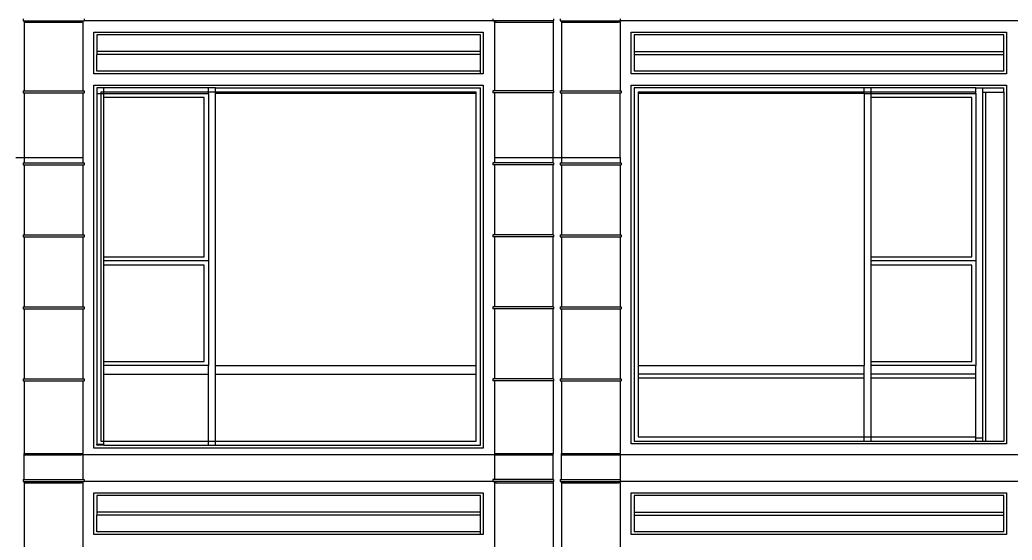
# Model space of a CAD drawing. Extents: x -311 to 61613, y 0 to 58400.
# Drawn here: x 13849 to 20960, y 26090 to 29817 of the extents above; entities that cross this region are included whole.
import ezdxf

# ---------------------------------------------------------------- set-up
doc = ezdxf.new("R2010")
doc.units = 0
doc.header["$LTSCALE"] = 1000
doc.header["$MEASUREMENT"] = 0
doc.layers.add('AD-AREA-OUTL', color=31, linetype='Continuous')

msp = doc.modelspace()

# ---------------------------------------------------------------- linework, layer by layer
at = {"layer": 'AD-AREA-OUTL', "color": 252}
for p, q in [((13872.2, 29824.3), (13872.2, 29809.2)), ((13872.2, 29809.2), (13879.6, 29809.2)), ((13879.6, 29809.2), (14289.9, 29809.2)), ((13879.6, 29809.2), (13879.6, 29800.1)), ((13879.6, 29800.1), (14289.9, 29800.1)), ((13879.6, 29800.1), (13879.6, 29308.4)), ((14289.9, 29800.1), (14289.9, 29809.2)), ((14289.9, 29809.2), (14299.8, 29809.2)), ((14299.8, 29800.1), (14289.9, 29800.1)), ((14299.8, 29809.2), (14309.7, 29809.2)), ((14299.8, 29800.1), (14299.8, 29809.2)), ((14299.8, 29800.1), (14299.8, 29308.4)), ((14309.7, 29824.3), (14309.7, 29810.1)), ((17237.4, 29810.1), (14309.7, 29810.1)), ((14309.7, 29810.1), (14309.7, 29809.2)), ((17237.4, 29824.3), (17237.4, 29810.1)), ((17237.4, 29810.1), (17237.4, 29809.2)), ((17249.7, 29809.2), (17237.4, 29809.2)), ((17259.6, 29809.2), (17249.7, 29809.2)), ((17249.7, 29800.1), (17249.7, 29809.2)), ((17249.7, 29800.1), (17259.6, 29800.1)), ((17249.7, 29800.1), (17249.7, 29308.4)), ((17669.9, 29809.2), (17259.6, 29809.2)), ((17259.6, 29809.2), (17259.6, 29800.1)), ((17259.6, 29800.1), (17669.9, 29800.1)), ((17672.7, 29809.2), (17669.9, 29809.2)), ((17669.9, 29809.2), (17669.9, 29800.1)), ((17669.9, 29800.1), (17669.9, 29308.4)), ((17672.7, 29824.3), (17672.7, 29809.2)), ((17719.6, 29824.3), (17719.6, 29809.2)), ((17719.6, 29809.2), (17729.9, 29809.2)), ((17729.9, 29809.2), (18139.8, 29809.2)), ((17729.9, 29809.2), (17729.9, 29800.1)), ((17729.9, 29800.1), (18139.8, 29800.1)), ((17729.9, 29800.1), (17729.9, 29308.4)), ((18139.8, 29809.2), (18139.8, 29800.1)), ((18139.8, 29809.2), (18149.7, 29809.2)), ((18149.7, 29800.1), (18139.8, 29800.1)), ((18149.7, 29824.3), (18149.7, 29810.1)), ((18149.7, 29810.1), (18157.4, 29810.1)), ((18149.7, 29809.2), (18157.4, 29809.2)), ((18149.7, 29800.1), (18149.7, 29809.2)), ((18149.7, 29800.1), (18149.7, 29308.4)), ((20999.8, 29810.1), (18157.4, 29810.1)), ((18157.4, 29810.1), (18157.4, 29809.2)), ((14379.9, 29430.1), (14379.9, 29730.1)), ((14379.9, 29730.1), (17169.7, 29730.1)), ((17169.7, 29730.1), (17169.7, 29430.1)), ((18229.8, 29430.1), (18229.8, 29730.1)), ((18229.8, 29730.1), (20919.7, 29730.1)), ((20919.7, 29730.1), (20919.7, 29430.1)), ((14399.6, 29710.1), (14399.6, 29590.1)), ((17149.9, 29710.1), (14399.6, 29710.1)), ((17149.9, 29590.1), (17149.9, 29710.1)), ((18249.9, 29710.1), (18249.9, 29590.1)), ((20899.9, 29710.1), (18249.9, 29710.1)), ((20899.9, 29590.1), (20899.9, 29710.1)), ((14399.6, 29590.1), (14399.6, 29570.1)), ((17149.9, 29590.1), (14399.6, 29590.1)), ((17149.9, 29570.1), (17149.9, 29590.1)), ((18249.9, 29590.1), (18249.9, 29570.1)), ((18249.9, 29590.1), (20899.9, 29590.1)), ((20899.9, 29570.1), (20899.9, 29590.1)), ((14399.6, 29450.1), (14399.6, 29570.1)), ((17149.9, 29570.1), (14399.6, 29570.1)), ((17149.9, 29450.1), (17149.9, 29570.1)), ((18249.9, 29570.1), (18249.9, 29450.1)), ((18249.9, 29570.1), (20899.9, 29570.1)), ((20899.9, 29450.1), (20899.9, 29570.1)), ((17149.9, 29450.1), (14399.6, 29450.1)), ((17149.9, 29430.1), (17149.9, 29450.1)), ((20899.9, 29450.1), (18249.9, 29450.1)), ((17149.9, 29430.1), (14379.9, 29430.1)), ((17169.7, 29430.1), (17149.9, 29430.1)), ((20919.7, 29430.1), (18229.8, 29430.1)), ((13872.2, 29308.4), (13879.6, 29308.4)), ((13872.2, 29308.4), (13872.2, 29293.4)), ((13879.6, 29308.4), (14299.8, 29308.4)), ((14299.8, 29308.4), (14309.7, 29308.4)), ((14309.7, 29308.4), (14309.7, 29293.4)), ((14379.9, 29350.1), (17169.7, 29350.1)), ((14379.9, 26750.1), (14379.9, 29350.1)), ((14399.6, 29330.1), (14399.6, 29290.1)), ((14449.7, 29330.1), (14399.6, 29330.1)), ((14429.6, 29300.1), (14429.6, 29290.1)), ((14449.7, 29300.1), (14429.6, 29300.1)), ((14449.7, 29300.1), (14449.7, 29330.1)), ((15199.7, 29330.1), (14449.7, 29330.1)), ((14449.7, 29290.1), (14449.7, 29300.1)), ((15199.7, 29300.1), (14449.7, 29300.1)), ((15249.8, 29330.1), (15199.7, 29330.1)), ((15199.7, 29300.1), (15199.7, 29330.1)), ((15249.8, 29300.1), (15199.7, 29300.1)), ((15199.7, 29290.1), (15199.7, 29300.1)), ((15249.8, 29330.1), (17149.9, 29330.1)), ((15249.8, 29300.1), (15249.8, 29330.1)), ((17119.9, 29300.1), (15249.8, 29300.1)), ((15249.8, 29290.1), (15249.8, 29300.1)), ((17119.9, 29290.1), (17119.9, 29300.1)), ((17149.9, 26770.1), (17149.9, 29330.1)), ((17169.7, 29350.1), (17169.7, 26750.1)), ((17249.7, 29308.4), (17237.4, 29308.4)), ((17237.4, 29308.4), (17237.4, 29293.4)), ((17669.9, 29308.4), (17249.7, 29308.4)), ((17672.7, 29308.4), (17669.9, 29308.4)), ((17672.7, 29308.4), (17672.7, 29293.4)), ((17719.6, 29308.4), (17729.9, 29308.4)), ((17719.6, 29308.4), (17719.6, 29293.4)), ((17729.9, 29308.4), (18149.7, 29308.4)), ((18149.7, 29308.4), (18157.4, 29308.4)), ((18157.4, 29308.4), (18157.4, 29293.4)), ((18229.8, 29350.1), (20919.7, 29350.1)), ((18229.8, 26780.1), (18229.8, 29350.1)), ((18249.9, 29330.1), (18249.9, 26800.1)), ((19899.8, 29330.1), (18249.9, 29330.1)), ((18279.9, 29300.1), (18279.9, 29290.1)), ((19899.8, 29300.1), (18279.9, 29300.1)), ((19949.9, 29330.1), (19899.8, 29330.1)), ((19899.8, 29300.1), (19899.8, 29330.1)), ((19949.9, 29300.1), (19899.8, 29300.1)), ((19899.8, 29290.1), (19899.8, 29300.1)), ((19949.9, 29300.1), (19949.9, 29330.1)), ((20699.9, 29330.1), (19949.9, 29330.1)), ((19949.9, 29290.1), (19949.9, 29300.1)), ((20699.9, 29300.1), (19949.9, 29300.1)), ((20699.9, 29330.1), (20749.7, 29330.1)), ((20699.9, 29300.1), (20699.9, 29330.1)), ((20699.9, 29290.1), (20699.9, 29300.1)), ((20749.7, 29330.1), (20899.9, 29330.1)), ((20749.7, 29300.1), (20749.7, 29330.1)), ((20749.7, 26820.1), (20749.7, 29300.1)), ((20749.7, 29300.1), (20769.8, 29300.1)), ((20769.8, 29300.1), (20769.8, 26800.1)), ((20769.8, 29300.1), (20899.9, 29300.1)), ((20899.9, 29300.1), (20899.9, 29330.1)), ((20899.9, 29300.1), (20899.9, 26800.1)), ((20919.7, 29350.1), (20919.7, 26780.1)), ((13872.2, 29293.4), (13879.6, 29293.4)), ((13879.6, 29293.4), (14299.8, 29293.4)), ((13879.6, 29293.4), (13879.6, 28830.1)), ((14299.8, 29293.4), (14309.7, 29293.4)), ((14299.8, 29293.4), (14299.8, 28830.1)), ((14399.6, 29290.1), (14399.6, 26776.4)), ((14399.6, 29290.1), (14429.6, 29290.1)), ((14429.6, 29290.1), (14449.7, 29290.1)), ((14429.6, 29290.1), (14429.6, 26800.1)), ((14449.7, 29260.1), (14449.7, 29290.1)), ((14449.7, 29290.1), (15199.7, 29290.1)), ((14449.7, 28120.1), (14449.7, 29260.1)), ((15169.8, 29260.1), (14449.7, 29260.1)), ((15169.8, 28120.1), (15169.8, 29260.1)), ((15199.7, 29290.1), (15199.7, 28090.1)), ((15249.8, 27340.1), (15249.8, 29290.1)), ((17119.9, 29290.1), (15249.8, 29290.1)), ((17119.9, 27340.1), (17119.9, 29290.1)), ((17249.7, 29293.4), (17237.4, 29293.4)), ((17669.9, 29293.4), (17249.7, 29293.4)), ((17249.7, 29293.4), (17249.7, 28830.1)), ((17672.7, 29293.4), (17669.9, 29293.4)), ((17669.9, 28830.1), (17669.9, 29293.4)), ((17719.6, 29293.4), (17729.9, 29293.4)), ((17729.9, 29293.4), (18149.7, 29293.4)), ((17729.9, 29293.4), (17729.9, 28830.1)), ((18149.7, 29293.4), (18157.4, 29293.4)), ((18149.7, 28830.1), (18149.7, 29293.4)), ((18279.9, 29290.1), (18279.9, 27340.1)), ((19899.8, 29290.1), (18279.9, 29290.1)), ((19899.8, 29290.1), (19899.8, 27340.1)), ((19899.8, 29290.1), (19949.9, 29290.1)), ((19949.9, 29260.1), (19949.9, 29290.1)), ((19949.9, 29290.1), (20699.9, 29290.1)), ((19949.9, 28120.1), (19949.9, 29260.1)), ((20669.9, 29260.1), (19949.9, 29260.1)), ((20669.9, 28120.1), (20669.9, 29260.1)), ((20699.9, 29290.1), (20699.9, 28090.1)), ((13819.7, 28830.1), (13879.6, 28830.1)), ((13879.6, 28830.1), (13879.6, 28792.6)), ((13879.6, 28830.1), (14299.8, 28830.1)), ((14299.8, 28830.1), (14299.8, 28792.6)), ((17249.7, 28830.1), (17249.7, 28792.6)), ((17249.7, 28830.1), (17669.9, 28830.1)), ((17669.9, 28792.6), (17669.9, 28830.1)), ((17669.9, 28830.1), (17729.9, 28830.1)), ((17729.9, 28830.1), (17729.9, 28792.6)), ((17729.9, 28830.1), (18149.7, 28830.1)), ((18149.7, 28830.1), (18149.7, 28792.6)), ((13872.2, 28792.6), (13879.6, 28792.6)), ((13872.2, 28792.6), (13872.2, 28777.6)), ((13872.2, 28777.6), (13879.6, 28777.6)), ((13879.6, 28792.6), (14299.8, 28792.6)), ((13879.6, 28777.6), (14299.8, 28777.6)), ((13879.6, 28777.6), (13879.6, 28276.8)), ((14299.8, 28792.6), (14309.7, 28792.6)), ((14299.8, 28777.6), (14309.7, 28777.6)), ((14299.8, 28777.6), (14299.8, 28276.8)), ((14309.7, 28792.6), (14309.7, 28777.6)), ((17249.7, 28792.6), (17237.4, 28792.6)), ((17237.4, 28792.6), (17237.4, 28777.6)), ((17249.7, 28777.6), (17237.4, 28777.6)), ((17669.9, 28792.6), (17249.7, 28792.6)), ((17669.9, 28777.6), (17249.7, 28777.6)), ((17249.7, 28777.6), (17249.7, 28276.8)), ((17672.7, 28792.6), (17669.9, 28792.6)), ((17672.7, 28777.6), (17669.9, 28777.6)), ((17669.9, 28276.8), (17669.9, 28777.6)), ((17672.7, 28792.6), (17672.7, 28777.6)), ((17719.6, 28792.6), (17729.9, 28792.6)), ((17719.6, 28792.6), (17719.6, 28777.6)), ((17719.6, 28777.6), (17729.9, 28777.6)), ((17729.9, 28792.6), (18149.7, 28792.6)), ((17729.9, 28777.6), (18149.7, 28777.6)), ((17729.9, 28777.6), (17729.9, 28276.8)), ((18149.7, 28792.6), (18157.4, 28792.6)), ((18149.7, 28777.6), (18157.4, 28777.6)), ((18149.7, 28777.6), (18149.7, 28276.8)), ((18157.4, 28792.6), (18157.4, 28777.6)), ((13872.2, 28276.8), (13879.6, 28276.8)), ((13872.2, 28276.8), (13872.2, 28261.7)), ((13872.2, 28261.7), (13879.6, 28261.7)), ((13879.6, 28276.8), (14299.8, 28276.8)), ((13879.6, 28261.7), (14299.8, 28261.7)), ((13879.6, 28261.7), (13879.6, 27760.9)), ((14299.8, 28276.8), (14309.7, 28276.8)), ((14299.8, 28261.7), (14309.7, 28261.7)), ((14299.8, 28261.7), (14299.8, 27760.9)), ((14309.7, 28276.8), (14309.7, 28261.7)), ((17249.7, 28276.8), (17237.4, 28276.8)), ((17237.4, 28276.8), (17237.4, 28261.7)), ((17249.7, 28261.7), (17237.4, 28261.7)), ((17669.9, 28276.8), (17249.7, 28276.8)), ((17669.9, 28261.7), (17249.7, 28261.7)), ((17249.7, 28261.7), (17249.7, 27760.9)), ((17672.7, 28276.8), (17669.9, 28276.8)), ((17672.7, 28261.7), (17669.9, 28261.7)), ((17669.9, 27760.9), (17669.9, 28261.7)), ((17672.7, 28276.8), (17672.7, 28261.7)), ((17719.6, 28276.8), (17729.9, 28276.8)), ((17719.6, 28276.8), (17719.6, 28261.7)), ((17719.6, 28261.7), (17729.9, 28261.7)), ((17729.9, 28276.8), (18149.7, 28276.8)), ((17729.9, 28261.7), (18149.7, 28261.7)), ((17729.9, 28261.7), (17729.9, 27760.9)), ((18149.7, 28276.8), (18157.4, 28276.8)), ((18149.7, 28261.7), (18157.4, 28261.7)), ((18149.7, 28261.7), (18149.7, 27760.9)), ((18157.4, 28276.8), (18157.4, 28261.7)), ((14449.7, 28090.1), (14449.7, 28120.1)), ((14449.7, 28120.1), (15169.8, 28120.1)), ((14449.7, 28060.1), (14449.7, 28090.1)), ((15199.7, 28090.1), (14449.7, 28090.1)), ((15199.7, 28090.1), (15199.7, 27340.1)), ((19949.9, 28090.1), (19949.9, 28120.1)), ((19949.9, 28120.1), (20669.9, 28120.1)), ((19949.9, 28060.1), (19949.9, 28090.1)), ((20699.9, 28090.1), (19949.9, 28090.1)), ((20699.9, 28090.1), (20699.9, 27340.1)), ((14449.7, 27370.1), (14449.7, 28060.1)), ((15169.8, 28060.1), (14449.7, 28060.1)), ((15169.8, 27370.1), (15169.8, 28060.1)), ((19949.9, 27370.1), (19949.9, 28060.1)), ((20669.9, 28060.1), (19949.9, 28060.1)), ((20669.9, 27370.1), (20669.9, 28060.1)), ((13872.2, 27760.9), (13879.6, 27760.9)), ((13872.2, 27760.9), (13872.2, 27745.9)), ((13872.2, 27745.9), (13879.6, 27745.9)), ((13879.6, 27760.9), (14299.8, 27760.9)), ((13879.6, 27745.9), (14299.8, 27745.9)), ((13879.6, 27745.9), (13879.6, 27245.1)), ((14299.8, 27760.9), (14309.7, 27760.9)), ((14299.8, 27745.9), (14309.7, 27745.9)), ((14299.8, 27745.9), (14299.8, 27245.1)), ((14309.7, 27760.9), (14309.7, 27745.9)), ((17249.7, 27760.9), (17237.4, 27760.9)), ((17237.4, 27760.9), (17237.4, 27745.9)), ((17249.7, 27745.9), (17237.4, 27745.9)), ((17669.9, 27760.9), (17249.7, 27760.9)), ((17669.9, 27745.9), (17249.7, 27745.9)), ((17249.7, 27745.9), (17249.7, 27245.1)), ((17672.7, 27760.9), (17669.9, 27760.9)), ((17672.7, 27745.9), (17669.9, 27745.9)), ((17669.9, 27245.1), (17669.9, 27745.9)), ((17672.7, 27760.9), (17672.7, 27745.9)), ((17719.6, 27760.9), (17729.9, 27760.9)), ((17719.6, 27760.9), (17719.6, 27745.9)), ((17719.6, 27745.9), (17729.9, 27745.9)), ((17729.9, 27760.9), (18149.7, 27760.9)), ((17729.9, 27745.9), (18149.7, 27745.9)), ((17729.9, 27745.9), (17729.9, 27245.1)), ((18149.7, 27760.9), (18157.4, 27760.9)), ((18149.7, 27745.9), (18157.4, 27745.9)), ((18149.7, 27745.9), (18149.7, 27245.1)), ((18157.4, 27760.9), (18157.4, 27745.9)), ((14449.7, 27340.1), (14449.7, 27370.1)), ((14449.7, 27370.1), (15169.8, 27370.1)), ((14449.7, 27280.1), (14449.7, 27340.1)), ((15199.7, 27340.1), (14449.7, 27340.1)), ((15199.7, 27280.1), (15199.7, 27340.1)), ((15249.8, 27280.1), (15249.8, 27340.1)), ((15249.8, 27340.1), (17119.9, 27340.1)), ((17119.9, 27280.1), (17119.9, 27340.1)), ((18279.9, 27340.1), (18279.9, 27280.1)), ((18279.9, 27340.1), (19899.8, 27340.1)), ((19899.8, 27280.1), (19899.8, 27340.1)), ((19949.9, 27340.1), (19949.9, 27370.1)), ((19949.9, 27370.1), (20669.9, 27370.1)), ((19949.9, 27280.1), (19949.9, 27340.1)), ((20699.9, 27340.1), (19949.9, 27340.1)), ((20699.9, 27280.1), (20699.9, 27340.1)), ((13872.2, 27245.1), (13879.6, 27245.1)), ((13872.2, 27245.1), (13872.2, 27230.1)), ((13879.6, 27245.1), (14299.8, 27245.1)), ((14299.8, 27245.1), (14309.7, 27245.1)), ((14309.7, 27245.1), (14309.7, 27230.1)), ((14449.7, 26800.1), (14449.7, 27280.1)), ((14449.7, 27280.1), (15199.7, 27280.1)), ((15199.7, 26800.1), (15199.7, 27280.1)), ((15249.8, 26800.1), (15249.8, 27280.1)), ((15249.8, 27280.1), (17119.9, 27280.1)), ((17119.9, 26800.1), (17119.9, 27280.1)), ((17249.7, 27245.1), (17237.4, 27245.1)), ((17237.4, 27245.1), (17237.4, 27230.1)), ((17669.9, 27245.1), (17249.7, 27245.1)), ((17672.7, 27245.1), (17669.9, 27245.1)), ((17672.7, 27245.1), (17672.7, 27230.1)), ((17719.6, 27245.1), (17729.9, 27245.1)), ((17719.6, 27245.1), (17719.6, 27230.1)), ((17729.9, 27245.1), (18149.7, 27245.1)), ((18149.7, 27245.1), (18157.4, 27245.1)), ((18157.4, 27245.1), (18157.4, 27230.1)), ((18279.9, 27280.1), (18279.9, 27250.1)), ((19899.8, 27280.1), (18279.9, 27280.1)), ((18279.9, 27250.1), (18279.9, 26830.1)), ((19899.8, 27250.1), (18279.9, 27250.1)), ((19899.8, 27250.1), (19899.8, 27280.1)), ((19899.8, 26830.1), (19899.8, 27250.1)), ((19949.9, 27250.1), (19949.9, 27280.1)), ((20699.9, 27280.1), (19949.9, 27280.1)), ((19949.9, 26830.1), (19949.9, 27250.1)), ((20699.9, 27250.1), (19949.9, 27250.1)), ((20699.9, 27250.1), (20699.9, 27280.1)), ((20699.9, 26830.1), (20699.9, 27250.1)), ((13872.2, 27230.1), (13879.6, 27230.1)), ((13879.6, 27230.1), (14299.8, 27230.1)), ((13879.6, 27230.1), (13879.6, 26710.1)), ((14299.8, 27230.1), (14309.7, 27230.1)), ((14299.8, 27230.1), (14299.8, 26710.1)), ((17249.7, 27230.1), (17237.4, 27230.1)), ((17669.9, 27230.1), (17249.7, 27230.1)), ((17249.7, 27230.1), (17249.7, 26710.1)), ((17672.7, 27230.1), (17669.9, 27230.1)), ((17669.9, 27230.1), (17669.9, 26710.1)), ((17719.6, 27230.1), (17729.9, 27230.1)), ((17729.9, 27230.1), (18149.7, 27230.1)), ((17729.9, 27230.1), (17729.9, 26710.1)), ((18149.7, 27230.1), (18157.4, 27230.1)), ((18149.7, 27230.1), (18149.7, 26710.1)), ((18279.9, 26830.1), (19899.8, 26830.1)), ((19899.8, 26830.1), (19949.9, 26830.1)), ((19899.8, 26800.1), (19899.8, 26830.1)), ((19949.9, 26830.1), (20699.9, 26830.1)), ((19949.9, 26800.1), (19949.9, 26830.1)), ((20699.9, 26820.1), (20699.9, 26830.1)), ((20749.7, 26820.1), (20699.9, 26820.1)), ((20699.9, 26800.1), (20699.9, 26820.1)), ((20749.7, 26800.1), (20749.7, 26820.1)), ((17169.7, 26750.1), (14379.9, 26750.1)), ((14449.7, 26776.4), (14399.6, 26776.4)), ((14399.6, 26770.1), (14399.6, 26776.4)), ((14449.7, 26770.1), (14399.6, 26770.1)), ((14429.6, 26800.1), (14449.7, 26800.1)), ((14449.7, 26776.4), (14449.7, 26800.1)), ((14449.7, 26800.1), (15199.7, 26800.1)), ((14449.7, 26770.1), (14449.7, 26776.4)), ((14449.7, 26770.1), (15199.7, 26770.1)), ((15199.7, 26770.1), (15199.7, 26800.1)), ((15199.7, 26800.1), (15249.8, 26800.1)), ((15199.7, 26770.1), (15249.8, 26770.1)), ((15249.8, 26770.1), (15249.8, 26800.1)), ((15249.8, 26800.1), (17119.9, 26800.1)), ((15249.8, 26770.1), (17149.9, 26770.1)), ((20919.7, 26780.1), (18229.8, 26780.1)), ((18249.9, 26800.1), (19899.8, 26800.1)), ((19899.8, 26800.1), (19949.9, 26800.1)), ((19949.9, 26800.1), (20699.9, 26800.1)), ((20699.9, 26800.1), (20749.7, 26800.1)), ((20749.7, 26800.1), (20769.8, 26800.1)), ((20769.8, 26800.1), (20899.9, 26800.1)), ((13879.6, 26710.1), (14289.9, 26710.1)), ((13879.6, 26700.1), (13879.6, 26710.1)), ((13879.6, 26700.1), (14289.9, 26700.1)), ((13879.6, 26524.2), (13879.6, 26700.1)), ((14289.9, 26710.1), (14299.8, 26710.1)), ((14289.9, 26700.1), (14289.9, 26710.1)), ((14299.8, 26700.1), (14289.9, 26700.1)), ((14299.8, 26700.1), (14299.8, 26710.1)), ((17249.7, 26700.1), (14299.8, 26700.1)), ((14299.8, 26700.1), (14299.8, 26524.2)), ((17249.7, 26710.1), (17259.6, 26710.1)), ((17249.7, 26710.1), (17249.7, 26700.1)), ((17249.7, 26700.1), (17259.6, 26700.1)), ((17249.7, 26700.1), (17249.7, 26524.2)), ((17259.6, 26710.1), (17669.9, 26710.1)), ((17259.6, 26700.1), (17259.6, 26710.1)), ((17259.6, 26700.1), (17669.9, 26700.1)), ((17669.9, 26700.1), (17669.9, 26710.1)), ((17669.9, 26524.2), (17669.9, 26700.1)), ((17729.9, 26710.1), (18139.8, 26710.1)), ((17729.9, 26700.1), (17729.9, 26710.1)), ((17729.9, 26700.1), (18139.8, 26700.1)), ((17729.9, 26524.2), (17729.9, 26700.1)), ((18139.8, 26710.1), (18149.7, 26710.1)), ((18139.8, 26700.1), (18139.8, 26710.1)), ((18139.8, 26700.1), (18149.7, 26700.1)), ((18149.7, 26700.1), (18149.7, 26710.1)), ((18149.7, 26700.1), (18149.7, 26524.2)), ((20999.8, 26700.1), (18149.7, 26700.1)), ((13872.2, 26524.2), (13879.6, 26524.2)), ((13872.2, 26524.2), (13872.2, 26509.2)), ((13879.6, 26524.2), (14299.8, 26524.2)), ((14299.8, 26524.2), (14309.7, 26524.2)), ((14309.7, 26524.2), (14309.7, 26510.1)), ((17249.7, 26524.2), (17237.4, 26524.2)), ((17237.4, 26524.2), (17237.4, 26510.1)), ((17669.9, 26524.2), (17249.7, 26524.2)), ((17672.7, 26524.2), (17669.9, 26524.2)), ((17672.7, 26524.2), (17672.7, 26509.2)), ((17719.6, 26524.2), (17729.9, 26524.2)), ((17719.6, 26524.2), (17719.6, 26509.2)), ((17729.9, 26524.2), (18149.7, 26524.2)), ((18149.7, 26524.2), (18149.7, 26510.1)), ((13872.2, 26509.2), (13879.6, 26509.2)), ((13879.6, 26509.2), (14289.9, 26509.2)), ((13879.6, 26509.2), (13879.6, 26500.1)), ((13879.6, 26500.1), (14289.9, 26500.1)), ((13879.6, 26500.1), (13879.6, 26008.4)), ((14289.9, 26500.1), (14289.9, 26509.2)), ((14289.9, 26509.2), (14299.8, 26509.2)), ((14299.8, 26500.1), (14289.9, 26500.1)), ((14299.8, 26509.2), (14309.7, 26509.2)), ((14299.8, 26500.1), (14299.8, 26509.2)), ((14299.8, 26500.1), (14299.8, 26008.4)), ((17237.4, 26510.1), (14309.7, 26510.1)), ((14309.7, 26510.1), (14309.7, 26509.2)), ((17237.4, 26510.1), (17237.4, 26509.2)), ((17249.7, 26509.2), (17237.4, 26509.2)), ((17259.6, 26509.2), (17249.7, 26509.2)), ((17249.7, 26500.1), (17249.7, 26509.2)), ((17249.7, 26500.1), (17259.6, 26500.1)), ((17249.7, 26500.1), (17249.7, 26008.4)), ((17669.9, 26509.2), (17259.6, 26509.2)), ((17259.6, 26509.2), (17259.6, 26500.1)), ((17259.6, 26500.1), (17669.9, 26500.1)), ((17672.7, 26509.2), (17669.9, 26509.2)), ((17669.9, 26509.2), (17669.9, 26500.1)), ((17669.9, 26500.1), (17669.9, 26008.4)), ((17719.6, 26509.2), (17729.9, 26509.2)), ((17729.9, 26509.2), (18139.8, 26509.2)), ((17729.9, 26509.2), (17729.9, 26500.1)), ((17729.9, 26500.1), (18139.8, 26500.1)), ((17729.9, 26500.1), (17729.9, 26008.4)), ((18139.8, 26509.2), (18139.8, 26500.1)), ((18139.8, 26509.2), (18149.7, 26509.2)), ((18149.7, 26500.1), (18139.8, 26500.1)), ((18149.7, 26510.1), (18157.4, 26510.1)), ((18149.7, 26509.2), (18157.4, 26509.2)), ((18149.7, 26500.1), (18149.7, 26509.2)), ((18149.7, 26500.1), (18149.7, 26008.4)), ((20999.8, 26510.1), (18157.4, 26510.1)), ((18157.4, 26510.1), (18157.4, 26509.2)), ((14379.9, 26130.1), (14379.9, 26430.1)), ((14379.9, 26430.1), (17169.7, 26430.1)), ((14399.6, 26410.1), (14399.6, 26290.1)), ((17149.9, 26410.1), (14399.6, 26410.1)), ((17149.9, 26290.1), (17149.9, 26410.1)), ((17169.7, 26430.1), (17169.7, 26130.1)), ((18229.8, 26130.1), (18229.8, 26430.1)), ((18229.8, 26430.1), (20919.7, 26430.1)), ((18249.9, 26410.1), (18249.9, 26290.1)), ((20899.9, 26410.1), (18249.9, 26410.1)), ((20899.9, 26290.1), (20899.9, 26410.1)), ((20919.7, 26430.1), (20919.7, 26130.1)), ((14399.6, 26290.1), (14399.6, 26270.1)), ((17149.9, 26290.1), (14399.6, 26290.1)), ((14399.6, 26150.1), (14399.6, 26270.1)), ((17149.9, 26270.1), (14399.6, 26270.1)), ((17149.9, 26270.1), (17149.9, 26290.1)), ((17149.9, 26150.1), (17149.9, 26270.1)), ((18249.9, 26290.1), (18249.9, 26270.1)), ((18249.9, 26290.1), (20899.9, 26290.1)), ((18249.9, 26270.1), (18249.9, 26150.1)), ((18249.9, 26270.1), (20899.9, 26270.1)), ((20899.9, 26270.1), (20899.9, 26290.1)), ((20899.9, 26150.1), (20899.9, 26270.1)), ((17149.9, 26130.1), (14379.9, 26130.1)), ((17149.9, 26150.1), (14399.6, 26150.1)), ((17149.9, 26130.1), (17149.9, 26150.1)), ((17169.7, 26130.1), (17149.9, 26130.1)), ((20919.7, 26130.1), (18229.8, 26130.1)), ((20899.9, 26150.1), (18249.9, 26150.1))]:
    msp.add_line(p, q, dxfattribs=at)

doc.saveas('drawing.dxf')
